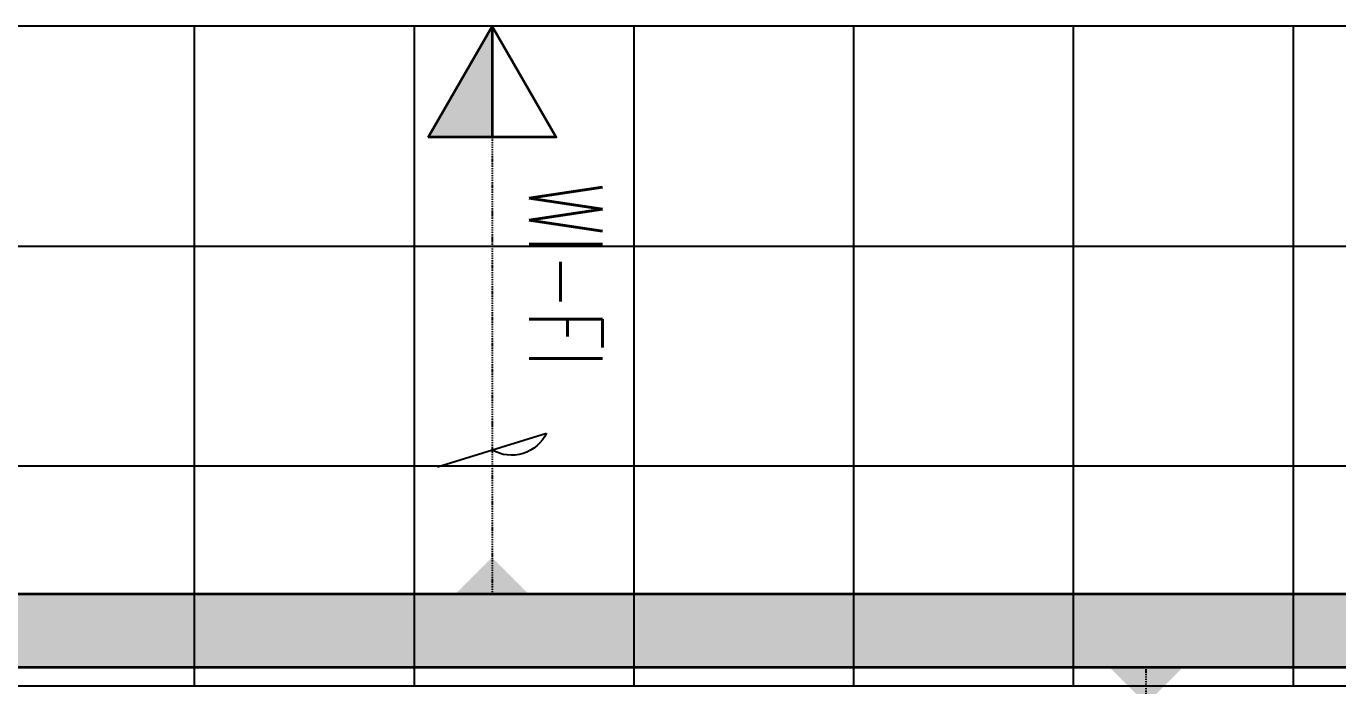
# Model space of a CAD drawing. Extents: x -560814 to 57327, y -29287 to 19916.
# Drawn here: x 29437 to 33018, y -2710 to -910 of the extents above; entities that cross this region are included whole.
import ezdxf

# ---------------------------------------------------------------- set-up
doc = ezdxf.new("R2010")
doc.units = 0
doc.header["$LTSCALE"] = 0.25
doc.linetypes.add('DASHDOT', pattern=[25.4, 12.7, -6.35, 0, -6.35])
for name, color, linetype in [('0 @ 50', 7, 'Continuous'), ('01-First Floor$0$FALSE CEILING', 251, 'Continuous'), ('T-WIRE', 140, 'Continuous')]:
    doc.layers.add(name, color=color, linetype=linetype)
for name, color, linetype, lineweight in [('01-First Floor$0$LOADING', 253, 'Continuous', 5), ('01-First Floor$0$Walls', 251, 'Continuous', 5), ('E-LITE-CLNG-CNDT', 6, 'DASHDOT', 35), ('T-CABL-TRAY', 60, 'Continuous', 35), ('T-DATA-CLNG-COND', 51, 'DASHDOT', 25), ('T-DATA-CLNG-COND @ 100', 51, 'DASHDOT', 25), ('T-DATA-DEVC-TYPE', 2, 'Continuous', 25), ('T-DATA-WALL @ 100', 33, 'Continuous', 35)]:
    doc.layers.add(name, color=color, linetype=linetype, lineweight=lineweight)
doc.styles.add('DC_SIMPLEX', font='SIMPLEX.shx', dxfattribs={"width": 0.7})

# ---------------------------------------------------------------- blocks, each defined once
blk = doc.blocks.new('*U92')
blk.add_hatch(color=254).paths.add_polyline_path([(-3.031, 1.75), (-3.031, 0), (0, 0)])
blk.add_line((0, 0), (-3.031, 0))
blk.add_lwpolyline([(-3.031, 1.75), (0, 0), (-3.031, -1.75)], close=True)
at = {"layer": 'T-DATA-DEVC-TYPE', "style": 'DC_SIMPLEX', "width": 0.7, "flags": 8}
blk.add_attdef('DC_TYPE', (2.682, 5.634), '', height=2, rotation=360, dxfattribs=at)
blk = doc.blocks.new('01-First Floor$0$ME19011A-P')
for p, q in [((-0.425, 0), (0.425, 0)), ((-0.425, 0), (-0.425, -0.015)), ((0.425, 0), (0.425, -0.015)), ((-0.425, -0.015), (0.425, -0.015)), ((-0.3675, -0.0198), (-0.2325, -0.0198)), ((-0.3675, -0.0198), (-0.3675, -0.0399)), ((-0.36, -0.015), (-0.36, -0.0198)), ((-0.24, -0.015), (-0.24, -0.0198)), ((-0.2325, -0.0198), (-0.2325, -0.0399)), ((-0.15, -0.015), (-0.15, -0.04)), ((-0.15, -0.025), (0, -0.025)), ((-0.0402, -0.0312), (-0.0496, -0.0337)), ((-0.0376, -0.0409), (-0.0402, -0.0312)), ((0, -0.015), (0, -0.04)), ((0.1, -0.015), (0.1, -0.045)), ((0.1, -0.035), (0.2, -0.035)), ((0.2, -0.045), (0.2, -0.015)), ((0.2818, -0.015), (0.2484, -0.015)), ((0.2484, -0.0243), (0.2484, -0.015)), ((0.2818, -0.0243), (0.2484, -0.0243)), ((0.2818, -0.0243), (0.2818, -0.015)), ((0.3211, -0.015), (0.2877, -0.015)), ((0.2877, -0.015), (0.2877, -0.0531)), ((0.3211, -0.0243), (0.2877, -0.0243)), ((0.3211, -0.0531), (0.3211, -0.015)), ((0.3623, -0.015), (0.3289, -0.015)), ((0.3289, -0.015), (0.3289, -0.0531)), ((0.3623, -0.0243), (0.3289, -0.0243)), ((0.3623, -0.0531), (0.3623, -0.015)), ((0.3682, -0.0243), (0.3682, -0.015)), ((0.3682, -0.015), (0.4016, -0.015)), ((0.3682, -0.0243), (0.4016, -0.0243)), ((0.4016, -0.0243), (0.4016, -0.015)), ((-0.3675, -0.0399), (-0.2325, -0.0399)), ((-0.15, -0.04), (-0.1187, -0.04)), ((-0.0887, -0.04), (-0.0637, -0.04)), ((-0.0606, -0.0371), (-0.0787, -0.0432)), ((-0.0787, -0.0432), (-0.077, -0.0497)), ((-0.0582, -0.046), (-0.077, -0.0497)), ((-0.047, -0.0434), (-0.0376, -0.0409)), ((-0.0379, -0.04), (0, -0.04)), ((0.1, -0.045), (0.2, -0.045)), ((0.2877, -0.0531), (0.3211, -0.0531)), ((0.3289, -0.0531), (0.3623, -0.0531))]:
    blk.add_line(p, q)
at = {"color": 8, "const_width": 0.000601}
for points in [[(0.3044, -0.0531, -0.184574), (0.2977, -0.0636, -1.44364), (0.2961, -0.0581, -0.837915), (0.2969, -0.0664, -0.30536), (0.2839, -0.062, -1.584726), (0.2894, -0.0609, -0.253153), (0.2827, -0.0684, -0.874198), (0.2775, -0.0585, -0.915253), (0.2791, -0.0658, -0.223821), (0.2683, -0.0644, -1.703343), (0.272, -0.0597, -0.588962), (0.2621, -0.068, -0.717795), (0.2625, -0.0581, -0.983104), (0.2645, -0.0644, -0.326362), (0.2534, -0.0609, -0.758716), (0.2609, -0.0514, -0.906186), (0.2593, -0.0565, -0.189488), (0.2526, -0.0522, -0.7948), (0.2613, -0.0423, -1.223996), (0.2574, -0.047, -0.072149), (0.2534, -0.0403, -0.645886), (0.2609, -0.0324, -1.366917), (0.2574, -0.0371, -0.078415), (0.2542, -0.0308, -0.723006), (0.2613, -0.0256, -1.105484), (0.2582, -0.0292, -0.221197), (0.2566, -0.0243, -0.221197)], [(0.3456, -0.0531, 0.184574), (0.3523, -0.0636, 1.44364), (0.3539, -0.0581, 0.837915), (0.3531, -0.0664, 0.30536), (0.3661, -0.062, 1.584726), (0.3606, -0.0609, 0.253153), (0.3673, -0.0684, 0.874198), (0.3725, -0.0585, 0.915253), (0.3709, -0.0658, 0.223821), (0.3817, -0.0644, 1.703343), (0.378, -0.0597, 0.588962), (0.3879, -0.068, 0.717795), (0.3875, -0.0581, 0.983104), (0.3855, -0.0644, 0.326362), (0.3966, -0.0609, 0.758716), (0.3891, -0.0514, 0.906186), (0.3907, -0.0565, 0.189488), (0.3974, -0.0522, 0.7948), (0.3887, -0.0423, 1.223996), (0.3926, -0.047, 0.072149), (0.3966, -0.0403, 0.645886), (0.3891, -0.0324, 1.366917), (0.3926, -0.0371, 0.078415), (0.3958, -0.0308, 0.723006), (0.3887, -0.0256, 1.105484), (0.3918, -0.0292, 0.221197), (0.3934, -0.0243, 0.221197)]]:
    blk.add_lwpolyline(points, format="xyb", dxfattribs=at)
blk.add_lwpolyline([(-0.1187, -0.0482), (-0.0887, -0.0482), (-0.0887, -0.0382), (-0.1187, -0.0382)], close=True)
blk.add_circle((-0.0537, -0.04), 0.0075)
for centre, radius, start, end in [((-0.1037, -0.04), 0.01, 10.4593, 169.5407), ((-0.1037, -0.04), 0.0075, 14.0075, 165.9925), ((-0.0537, -0.04), 0.01, 45, 180)]:
    blk.add_arc(centre, radius, start, end)
blk = doc.blocks.new('01-First Floor$0$M.44.57.64')
at = {"layer": '01-First Floor$0$LOADING', "xscale": 1000.000000000002, "yscale": 1000.000000000002, "zscale": 1000.000000000002, "rotation": 225.9999036123427}
blk.add_blockref('01-First Floor$0$ME19011A-P', (-80806.9, 16720.7), dxfattribs=at)
blk = doc.blocks.new('01-First Floor')
at = {"layer": '01-First Floor$0$FALSE CEILING', "linetype": 'Continuous'}
for p, q in [((29896.4, -2710), (29896.4, -910)), ((30496.4, -2710), (30496.4, -910)), ((31096.4, -2710), (31096.4, -910)), ((31696.4, -2710), (31696.4, -910)), ((32296.4, -2710), (32296.4, -910)), ((32896.4, -2710), (32896.4, -910)), ((8296.4, -1510), (48976, -1510)), ((8296.4, -2110), (48976, -2110))]:
    blk.add_line(p, q, dxfattribs=at)
at = {"layer": '01-First Floor$0$FALSE CEILING'}
blk.add_lwpolyline([(48976, -910), (8296.4, -910), (8296.4, -2710), (48976, -2710), (48976, -910)], dxfattribs=at)
at = {"layer": '01-First Floor$0$Walls'}
blk.add_line((25776, -2710), (33076, -2710), dxfattribs=at)
at = {"layer": '01-First Floor$0$LOADING', "rotation": 134.0000963876573}
blk.add_blockref('01-First Floor$0$M.44.57.64', (-11925.4, 66932.7, -0.1), dxfattribs=at)
blk = doc.blocks.new('*U126')
at = {"lineweight": 0}
h = blk.add_hatch(dxfattribs=at)
h.set_pattern_fill('HEX', color=253, scale=8, angle=270, style=0)
h.set_pattern_definition([(270, (2e-10, -9388.563), (43.9941, 8e-13), [25.4, -50.8]), (30, (2e-10, -9388.563), (-21.99705, 38.1), [25.4, -50.8]), (330, (2e-10, -9413.963), (21.99705, 38.1), [25.4, -50.8])])
h.paths.add_polyline_path([(-200, -7460.4), (0, -7460.4), (0, 0), (-200, 0)])
at = {"color": 0}
for p, q in [((0, 0), (0, -7460.4)), ((-200, 0), (-200, -7460.4))]:
    blk.add_line(p, q, dxfattribs=at)
blk = doc.blocks.new('*U97')
blk.add_hatch(color=256).paths.add_polyline_path([(0, 1), (-1, 0), (0, -1)])
blk = doc.blocks.new('*U96')
blk.add_hatch(color=256).paths.add_polyline_path([(0, -1), (1, 0), (0, 1)])
blk = doc.blocks.new('W-TEL')
blk.add_line((-66, -212.7), (66, 212.7))
blk.add_arc((130.7, 76), 151.2, 115.3301, 210.179)
blk = doc.blocks.new('*U106')
at = {"layer": 'T-WIRE', "xscale": -0.006999999999825377, "yscale": 0.006999999999970897, "zscale": 0.006999999999999999}
blk.add_blockref('W-TEL', (0, 0), dxfattribs=at)

msp = doc.modelspace()

# ---------------------------------------------------------------- linework, layer by layer
at = {"layer": 'T-DATA-CLNG-COND'}
msp.add_lwpolyline([(30708.6, -1213.1), (30708.6, -2460)], dxfattribs=at)
at = {"layer": 'T-DATA-CLNG-COND', "elevation": -0.1}
msp.add_lwpolyline([(32494.3, -2810), (32494.3, -2660)], dxfattribs=at)

# ---------------------------------------------------------------- block references
at = {"layer": '0 @ 50', "xscale": 100, "yscale": 100, "zscale": 100, "rotation": 270}
msp.add_blockref('*U106', (30708.6, -2066.5), dxfattribs=at)
at = {"layer": 'E-LITE-CLNG-CNDT'}
msp.add_blockref('01-First Floor', (0, 0), dxfattribs=at)
at = {"layer": 'T-CABL-TRAY', "linetype": 'Continuous', "rotation": 270}
msp.add_blockref('*U126', (33076, -2660), dxfattribs=at)
at = {"layer": 'T-DATA-CLNG-COND @ 100', "xscale": -100, "yscale": 100, "zscale": 100, "rotation": 90.00000000001782}
for name, p in [('*U97', (30708.6, -2460)), ('*U96', (32494.3, -2660, -0.1))]:
    msp.add_blockref(name, p, dxfattribs=at)
at = {"layer": 'T-DATA-WALL @ 100'}
ref = msp.add_blockref('*U92', (30708.7, -910), dxfattribs=dict(at, xscale=100, yscale=100, zscale=100, rotation=90.00000000000001))
ref.add_attrib('DC_TYPE', 'WI-FI', (30809.8, -1337.1, 0), dxfattribs={"layer": 'T-DATA-DEVC-TYPE', "height": 200, "rotation": 270, "style": 'DC_SIMPLEX', "width": 0.7, "flags": 8})

doc.saveas('drawing.dxf')
